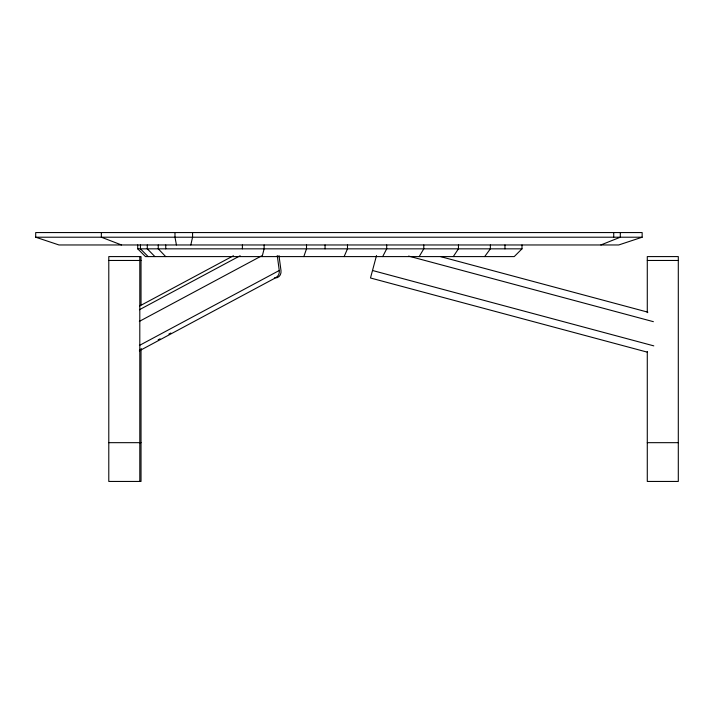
<?xml version="1.0" encoding="UTF-8"?>
<svg xmlns="http://www.w3.org/2000/svg" width="714" height="714" viewBox="0 0 714 714"><rect width="100%" height="100%" fill="white"/><g stroke="black" fill="none" stroke-linecap="round" stroke-linejoin="round"><path stroke-width="1.07" d="M190.816 244.964L192.566 237.209L192.566 232.559M262.136 256.594L264.118 248.838L264.118 244.964M376.519 255.523L370.495 277.987L647.5 352.207M303.825 256.594L306.511 248.838L306.511 244.964M344.121 256.594L347.486 248.838L347.486 244.964M382.686 256.594L386.693 248.838L386.693 244.964M419.18 256.594L423.786 248.838L423.786 244.964M453.274 256.594L458.45 248.838L458.45 244.964M484.672 256.594L490.366 248.838L490.366 244.964M521.996 244.964L521.996 248.838L514.232 256.594L145.469 256.594L137.713 248.838L137.713 244.964M139.56 306.056L233.451 255.737M139.426 309.724L240.172 255.737M139.319 321.407L261.583 255.889M139.4 345.451L279.263 270.499L277.255 255.523M139.551 349.798L141.515 348.744M158.142 339.837L160.097 338.793M168.897 334.072L170.851 333.027M139.328 350.842L275.274 277.987A7.756 6.488 61.8 0 0 280.986 270.499L278.978 255.523M600.858 244.964L620.305 237.209L620.305 232.559M642.154 237.209L618.735 244.964L58.985 244.964L35.7 237.209L35.7 232.559L642.154 232.559L642.154 237.209L35.7 237.209M137.713 248.838L521.996 248.838M108.787 260.467L141.024 260.467M647.286 260.467L678.3 260.467M108.787 442.671L141.024 442.671M647.286 442.671L678.3 442.671M440.654 256.647L647.875 312.179M408.587 256.085L653.381 321.675M372.503 270.499L653.801 345.871M121.514 244.964L101.343 237.209L101.343 232.559M148.137 256.594L140.426 248.838L140.426 244.964M154.902 256.594L147.289 248.838L147.289 244.964M165.693 256.594L158.258 248.838L158.258 244.964M176.438 244.964L174.984 237.209L174.984 232.559M647.286 312.687L647.286 256.585L678.3 256.585L678.3 481.441L647.286 481.441L647.286 351.574M613.728 232.559L613.728 237.209M504.968 244.964L504.968 248.838M325.057 244.964L325.057 248.838M242.403 244.964L242.403 248.838M165.746 244.964L165.746 248.838M141.024 304.905L141.024 256.585L108.787 256.585L108.787 481.441L141.024 481.441L141.024 350.458M139.801 256.585L139.801 481.441M279.263 270.499A7.756 6.488 61.8 0 1 274.417 277.924"/></g></svg>
